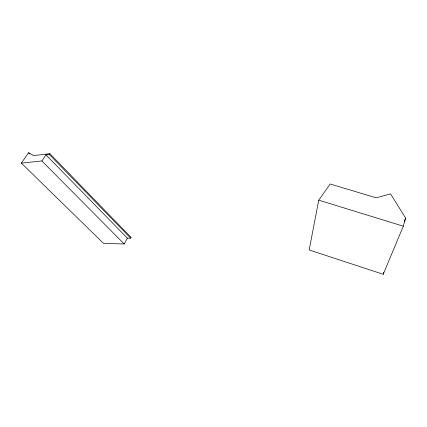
<?xml version="1.0" encoding="UTF-8"?>
<svg xmlns="http://www.w3.org/2000/svg" width="427" height="427" viewBox="0 0 427 427"><rect width="100%" height="100%" fill="white"/><g stroke="black" fill="none" stroke-linecap="round" stroke-linejoin="round"><path stroke-width="0.64" d="M318.729 200.146L309.175 249.976L383.227 274.278L403.291 226.198L405.65 218.122L390.572 193.895L376.176 197.818L330.172 183.989L318.729 200.146L403.291 226.198M383.227 274.278L383.777 272.421M404.134 221.773L405.65 218.122M130.715 238.218L131.132 237.444L49.884 153.699L33.546 155.577L28.577 152.722L21.35 163.103L103.606 243.459L124.188 243.966L127.369 238.165L130.715 238.218L49.34 154.505L45.988 154.889L41.883 160.952L21.35 163.103M49.34 154.505L49.884 153.699M28.577 152.722L29.986 154.131M41.883 160.952L124.188 243.966M45.988 154.889L127.369 238.165"/></g></svg>
